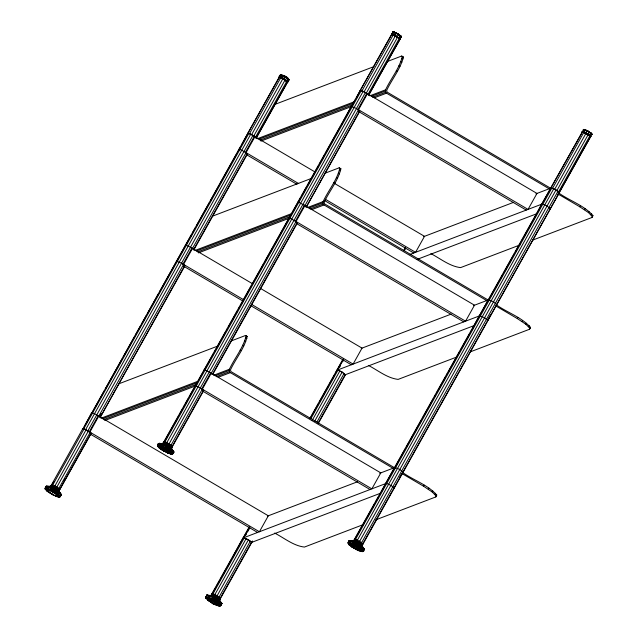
<?xml version="1.0" encoding="UTF-8"?>
<svg xmlns="http://www.w3.org/2000/svg" width="638" height="638" viewBox="0 0 638 638"><rect width="100%" height="100%" fill="white"/><g stroke="black" fill="none" stroke-linecap="round" stroke-linejoin="round"><path stroke-width="0.96" d="M165.051 450.595L164.763 451.082L160.967 448.793L161.175 449.423L167.922 453.124L171.024 454.176L172.77 453.857L173.879 451.927L170.777 447.98M278.981 77.421L281.151 77.852L279.779 77.549L284.524 79.838C275.457 75.188 287.116 74.064 289.038 79.774C287.004 86.258 285.377 77.046 279.524 77.126L278.981 77.421L279.994 77.764M280.816 74.877L284.939 76.847L280.816 74.877L279.596 77.342M165.473 444.144L166.111 442.309L170.442 444.686L172.451 446.576L171.183 447.732L171.853 447.645L171.367 446.919L167.706 444.455L163.87 442.804L163.2 442.892L163.44 443.721M586.96 134.06L585.62 133.087L587.024 130.583L592.016 134.163L558.944 192.875M89.264 431.743L259.395 531.765L268.319 515.791L98.188 415.777L89.264 431.743L91.146 433.361L90.389 433.649M252.042 283.455L191.894 248.094L182.97 264.068L184.821 266.03L100.078 417.388M256.261 137.936L256.133 137.76M212.988 373.964L297.292 223.125L295.442 221.155L304.366 205.189L474.497 305.211L465.573 321.177L295.442 221.155M357.918 109.377L528.049 209.4L536.973 193.426L366.842 93.403L357.918 109.377L359.768 111.339L306.216 207.151L304.366 205.189M362.057 551.447L359.409 548.712L352.702 544.924L353.611 542.117L354.489 541.694L356.73 542.188L356.371 542.563L348.922 540.896L348.021 542.81L349.146 544.868L348.021 542.81C353.691 543.839 360.295 546.088 363.724 551.009L362.679 551.607L360.757 551.431L362.679 551.607C360.31 548.194 356.347 545.833 352.631 544.007M356.243 541.574L356.985 539.931L361.291 542.364L362.99 544.126M393.526 468.571L230.342 372.632L229.441 371.723L229.417 369.258C234.609 358.062 243.261 348.037 246.116 335.867L245.439 335.508L231.554 340.804M394.978 468.013L230.932 371.571L230.47 369.88C235.669 358.684 244.314 348.659 247.169 336.489L246.116 335.867M487.233 300.897L324.048 204.958L323.155 204.048L323.131 201.584C328.323 190.387 336.968 180.363 339.823 168.193L339.145 167.834L324.343 173.48M488.692 300.339L324.646 203.897L324.184 202.206C329.375 191.009 338.02 180.985 340.883 168.807L339.145 167.834M549.709 189.111L386.524 93.172L385.623 92.271L385.599 89.806C390.799 78.61 399.444 68.577 402.299 56.407L401.621 56.048L386.811 61.703M551.16 188.553L387.114 92.111L386.66 90.421C391.852 79.232 400.497 69.199 403.36 57.029L402.299 56.407M582.454 132.592C582.287 129.458 589.568 135.089 590.884 136.325L590.668 136.691M585.636 130.439L585.03 129.705L583.547 129.426L582.087 132.186L585.62 133.087L590.772 136.436C589.265 136.277 585.429 132.066 582.358 131.978L541.814 204.144L410.194 254.355M590.158 132.911L589.209 131.811L585.03 129.705L583.579 131.994L590.884 136.325M210.923 601.163C210.516 604.298 217.199 605.143 219.847 606.1L220.868 605.502L221.864 603.468L218.443 599.449M176.973 418.991L163.049 443.912L158.463 443.466L157.546 444.83L158.407 447.254L161.175 449.423M47.483 490.941L53.807 495.208L57.675 496.5L53.624 495.176L50.035 493.118L47.228 491.268L45.067 488.788C46.239 481.267 65.196 491.794 59.892 497.002L57.197 496.683L53.624 495.176L46.821 490.486M210.684 602.184L205.795 598.308L206.8 595.118L213.531 596.259L211.561 599.919L219.496 605.318L220.708 605.247L221.825 603.62L216.705 599.489L212.685 597.216L220.062 601.61L221.817 603.317L221.553 604.322M397.123 36.709L392.912 34.667L391.732 34.851L391.708 34.404L397.091 36.733L398.487 34.221L401.414 36.621L399.827 39.349L401.318 36.414L396.78 33.248L392.92 31.94L391.549 34.755L391.668 34.037L394.986 35.202L400.281 38.782L368.788 95.15M354.768 541.176L354.034 541.16C353.332 538.352 365.351 544.956 361.084 545.482M401.254 37.187L397.817 33.806L393.072 31.9L394.34 32.171L396.78 33.248L392.92 31.94L391.509 34.604M278.942 77.27C279.54 71.225 292.73 79.311 286.462 81.257M363.724 551.009L364.394 549.517L361.379 545.506M50.952 485.67L51.04 486.858L50.952 485.67L52.204 485.957L56.455 488.07L59.31 490.295C57.739 491.611 56.335 491.116 59.31 490.295L91.138 433.338L86.05 429.876L82.788 428.712L50.809 486.06M219.855 599.234L219.193 599.927L219.855 599.234C217.957 597.583 213.156 593.842 211.505 595.23L212.103 593.547L213.355 593.826L217.606 595.948L220.301 598.564M398.495 34.245L396.27 33.024L394.77 35.6L392.88 34.556L394.244 32.171L398.471 34.34M61.001 495.383L61.272 494.378L56.798 489.434L61.312 494.53L60.315 496.563M351.777 546.391L354.728 548.241L354.545 548.632L348.731 544.501L348.165 542.212C354.106 542.834 359.68 546.91 363.285 551.439M45.067 488.788L45.489 487.496C51.096 488.852 56.407 491.898 60.594 495.862L58.943 496.38L51.008 490.981L52.978 487.32L48.966 486.411L48.735 486.85L50.418 487.121M158.431 446.137L158.407 447.254L164.508 451.441L164.763 451.082M361.148 545.402L363.867 548.513L362.727 550.307L361.563 550.45M170.49 454.009L172.77 453.857L169.198 450.508L161.486 446.847L157.578 446.034L165.067 448.905L171.327 452.805C177.093 448.147 161.597 442.66 158.304 443.514M392.689 32.466L394.148 32.219L396.19 33.088M392.801 32.355L393.144 31.908L396.86 33.567M399.898 39.357L398.941 37.993L391.628 34.189L394.986 35.202M401.254 36.876L401.318 36.414L397.41 33.942L397.817 33.806M591.003 133.039L587 130.591L589.209 131.811L587.566 134.443L589.305 135.487L589.919 135.36L591.035 133.087L584.974 129.697M58.409 496.667L59.892 497.002L60.155 496.308L55.434 491.834L45.338 488.094L45.489 488.716L50.984 490.67L57.891 494.897C63.05 489.928 49.708 486.371 46.399 486.14L54.238 487.871L56.192 490.415L59.525 492.799L48.504 486.69L46.247 486.18L45.218 488.198M220.868 605.502L221.139 604.8C216.96 600.837 211.649 597.79 206.042 596.434L206.042 597.654L211.537 599.608L218.443 603.835L220.078 601.738L218.029 599.05M287.571 82.087L286.749 82.15L287.252 81.895L286.669 81.233L283.288 78.881L284.692 76.377L288.408 78.857L285.712 77.286M350.421 545.434L348.196 543.424L352.567 544.557L359.808 548.648L361.363 546.383L359.425 543.712L363.867 548.513M45.864 487.001L46.143 486.292C51.758 487.671 57.149 490.59 61.272 494.681M45.928 489.171L45.689 489.777L45.242 489.37L45.489 488.716L54.748 492.759L59.549 496.508L59.294 497.161L56.758 496.547M50.729 486.363L50.873 485.981L54.086 487.121L59.087 490.526L57.707 490.63L59.159 490.686L91.138 433.338M50.817 486.65L54.015 487.376L58.784 490.63L54.023 487.536L51.168 486.515M51.399 484.992L51.55 484.609L54.812 485.765L58.911 488.277L59.749 489.625M58.704 496.986L58.943 496.38M205.619 597.726L205.891 597.032L208.108 597.535L215.987 600.781L220.708 605.247L220.445 605.94L217.749 605.621L214.36 604.146L207.781 600.206L207.374 599.425M206.417 595.94L206.8 595.118L212.757 597.144L220.062 601.61C217.016 597.535 211.888 595.525 206.951 595.079L205.771 597.136M206.481 598.109L206.241 598.715L205.795 598.308L206.042 597.654L215.301 601.698L220.102 605.446L219.847 606.1L217.311 605.486M211.282 595.302L211.505 594.608M219.488 599.848L216.832 597.28L211.425 594.919M219.257 605.933L219.496 605.318M375.662 519.882L435.81 496.938L436.751 494.992C427.699 484.728 413.671 480.35 402.714 472.559M436.751 494.992L435.81 496.938M470.302 351.857L529.524 329.264L530.457 327.318C521.405 317.054 507.385 312.676 496.42 304.884M530.457 327.318L529.524 329.264M532.77 240.071L591.992 217.478L592.933 215.532C583.882 205.269 569.854 200.89 558.896 193.099M592.933 215.532L591.992 217.478M359.808 548.648L349.6 543.448C349.313 538.249 355.637 542.444 358.03 543.185L356.163 546.686M165.976 444.622L166.494 446.249L165.067 448.905L168.767 450.843L172.156 454.025M167.387 445.093L168.304 443.394M209.288 595.796L209.519 595.35L211.13 595.717L215.931 587.167M82.749 429.254L278.918 77.661L280.728 77.804L285.042 80.053L287.547 82.15L256.309 138.039M84.16 426.734L91.585 412.77L94.536 413.695L98.762 416.175M93.124 410.689L104.265 390.751M105.238 389.013L122.193 358.676M123.166 356.937L134.307 337M135.272 335.269L140.607 325.731M141.572 324L146.421 315.331M147.386 313.593L152.721 304.055M153.686 302.324L158.535 293.655M159.5 291.925L170.641 271.987M171.614 270.249L182.093 251.492M183.034 249.817L191.655 234.393M192.62 232.663L195.515 227.487M196.48 225.756L209.503 202.453M210.468 200.723L219.153 185.187M220.118 183.465L231.211 163.607M232.176 161.885L235.071 156.701M236.036 154.978L237.001 153.248M237.966 151.525L240.813 146.437M241.746 144.754L247.775 133.31L250.718 134.235L254.945 136.715L89.838 432.149L91.114 433.704L90.062 433.561M247.68 133.549L279.292 77.397M116.826 368.868L117.791 367.137M190.172 237.639L191.137 235.908M229.728 166.853L230.693 165.13M53.026 483.197L53.983 481.483M82.661 428.736L83.714 428.888L248.82 133.462M84.041 428.999L52.204 485.957L52.26 486.762M248.062 133.286L249.49 133.701L280.728 77.804M83.714 428.888L85.612 429.661L250.718 134.235M86.05 429.876L54.023 487.536M249.49 133.701L251.595 134.674L282.833 78.777M89.838 432.149L87.853 430.857L252.959 135.431M88.291 431.113L55.985 488.62M286.765 81.289L255.527 137.178L253.804 135.942L285.042 80.053M193.745 250.064L247.297 154.244L245.447 152.283L254.371 136.317L315.379 172.18M90.149 432.381L58.321 489.338L57.611 489.729M99.919 416.104L101.37 413.504M64.047 480.709L65.004 478.986M176.375 261.062L181.559 263.183L184.741 265.512L100.038 417.738M193.665 249.546L247.209 153.734L241.794 150.201L238.843 149.284L238.931 149.794M255.934 138.302L287.547 82.15M162.483 444.255L391.381 34.739L393.247 34.915L397.57 37.179L400.026 39.253L368.86 94.528M177.93 417.276L178.895 415.561M179.852 413.839L182.731 408.687M183.696 406.964L184.653 405.25M185.618 403.527L188.497 398.375M189.454 396.653L194.255 388.064M198.035 381.301L195.22 386.349L195.132 385.831L196.185 385.982L200.324 387.944L203.586 390.799L170.928 449.216M198.976 379.626L203.203 372.058M213.347 353.907L204.144 370.375L204.056 369.865L209.248 371.978L212.422 374.315L297.212 222.606L291.789 219.081L288.847 218.156L288.926 218.674M214.32 352.176L215.285 350.437M216.258 348.707L225.461 332.231M226.426 330.5L227.399 328.769M228.364 327.031L237.575 310.562M238.54 308.832L239.513 307.093M240.478 305.363L251.619 285.425M252.592 283.687L263.733 263.749M264.706 262.019L275.847 242.081M276.82 240.343L279.723 235.143M280.696 233.412L291.279 214.472M292.22 212.789L295.035 207.749M295.976 206.066L300.745 197.525M301.71 195.794L302.675 194.072M303.64 192.341L306.535 187.165M307.5 185.443L318.601 165.585M319.566 163.862L324.383 155.225M325.348 153.503L340.309 126.739M341.274 125.016L342.239 123.286M343.204 121.563L351.315 106.371L356.506 108.484L359.768 111.339M352.814 104.369L355.629 99.321M356.57 97.646L360.247 90.405L365.43 92.518L368.604 94.855M360.151 90.628L391.788 34.492M166.111 442.309L164.46 441.743L163.838 443.418L163.208 443.506M163.535 444.399L361.291 90.548M360.558 90.381L362.009 90.811L393.247 34.915M165.433 445.172L363.189 91.33M362.009 90.811L364.123 91.792L395.361 35.903M167.674 446.369L365.43 92.518M368.732 95.022L366.332 93.068L397.57 37.179M170.442 444.686L169.261 446.225M201.736 388.829L210.66 372.863L380.79 472.886L371.866 488.852L201.736 388.829L203.618 390.448L202.86 390.743M169.652 447.661L367.416 93.81M399.276 38.408L368.038 94.296L366.842 93.403M171.957 445.858L170.585 447.246M170.848 448.705L203.498 390.281M359.68 110.821L306.216 207.151M210.564 596.099L249.322 526.749M309.797 418.552L343.029 359.074M403.623 250.654L405.505 247.297M216.888 585.445L219.767 580.293M220.732 578.578L231.291 559.678M232.256 557.955L243.214 537.682L248.405 539.796L251.731 542.364L380.575 493.206M243.772 537.356L248.932 528.112M310.85 417.332L316.177 407.794M317.142 406.063L318.601 403.463M319.566 401.725L328.291 386.126M329.256 384.387L334.583 374.857M335.556 373.118L336.928 370L337.973 370.152L342.112 372.121L345.445 374.689L474.281 325.532M337.478 369.681L343.116 359.593M404.651 249.49L405.593 247.815M251.667 542.643L248.405 539.796L243.812 537.706L249.45 527.618M318.242 423.512L345.373 374.969L342.112 372.121L337.526 370.032L343.635 359.106M404.229 250.686L405.632 248.166M211.609 596.251L244.266 537.826M245.67 535.306L246.611 533.623M247.552 531.94L249.897 527.738M310.842 418.695L337.973 370.152M339.384 367.632L340.325 365.949M342.67 361.746L343.611 360.063M213.355 593.826C211.058 595.756 215.381 597.71 215.365 594.704M213.515 597.024L246.164 538.6M312.253 420.338L339.871 370.925M215.756 598.213L248.405 539.796M314.494 421.535L342.112 372.121M217.606 595.948L216.537 597.559M217.733 599.505L250.383 541.088M316.966 421.957L344.097 373.413M219.464 597.216L218.411 598.667M218.93 600.549L251.579 542.125M318.155 423.002L345.294 374.45M219.711 599.624L220.453 598.173M219.009 601.068L252.6 540.968M353.053 541.742L550.809 187.891L556.001 190.004L559.263 192.859L361.499 546.702M550.714 188.114L582.358 131.978M354.098 540.538L374.745 503.597M375.702 501.875L378.581 496.723M379.546 495L380.503 493.286M381.468 491.563L384.347 486.411M405.369 448.793L394.715 467.861L394.627 467.351L399.819 469.464L403.072 472.311M406.342 447.063L409.245 441.855M410.218 440.124L421.359 420.187M422.324 418.456L433.473 398.511M434.438 396.78L435.411 395.05M436.376 393.311L445.579 376.843M446.552 375.104L447.517 373.374M448.49 371.643L457.693 355.167M458.666 353.436L459.631 351.705M460.604 349.967L469.807 333.499M470.772 331.76L471.745 330.029M472.71 328.299L479.409 315.643L484.601 317.756L487.863 320.611M502.409 275.161L488.421 300.187L488.341 299.677L493.525 301.79L496.787 304.637M503.374 273.431L514.475 253.581M515.44 251.851L518.335 246.675M519.3 244.944L520.265 243.222M521.23 241.491L536.183 214.735M537.148 213.004L541.885 203.857L547.077 205.978L550.331 208.825M356.985 539.931L355.222 539.277L354.584 540.952L353.803 540.936M354.098 541.885L551.862 188.043M551.12 187.867L552.58 188.298L583.818 132.409M355.996 542.659L553.76 188.816M552.58 188.298L554.693 189.279L585.931 133.39M359.21 541.064L358.253 542.739M358.237 543.855L556.001 190.004M559.351 192.636L556.894 190.555L588.132 134.666M361.291 542.364C358.827 543.807 362.057 546.343 362.671 543.488M360.223 545.147L557.979 191.296M558.601 191.783L589.839 135.894M399.659 477.328L401.533 473.97M487.735 319.742L490.55 314.701M557.253 195.348L558.186 193.673M361.419 546.192L590.589 136.739M436.153 496.053L432.205 491.986L423.584 486.244L424.182 485.183M529.867 328.379L525.919 324.303L517.298 318.569L517.889 317.509M592.335 216.593L588.388 212.526L579.775 206.784L580.365 205.723M428.305 489.186L428.903 488.126M522.012 321.512L522.61 320.451M584.488 209.735L585.086 208.666M432.205 491.986L432.803 490.917M525.919 324.303L526.51 323.243M588.388 212.526L588.986 211.457M434.909 494.346L435.507 493.286M528.623 326.672L529.213 325.611M591.091 214.886L591.689 213.826M582.039 132.042L582.295 131.516M582.127 132.241L582.295 131.827L583.611 132.202M586.928 130.662L591.059 133.214L584.863 129.745L583.547 129.426L583.228 129.897L583.77 129.394L587.024 130.583M590.748 133.262C592.574 133.135 591.49 135.503 591.92 133.956L590.206 132.624M218.228 605.438L218.611 604.991M165.306 444.487L159.516 443.354L158.591 445.268L159.085 446.329M393.678 32.474L395.113 32.666L394.34 32.171M399.723 35.281L398.949 35.281M171.853 447.645L171.327 447.956M210.676 601.682L207.454 599.919L214.177 604.122L214.655 603.875M54.501 492.919L56.184 490.47L55.634 488.644M215.046 601.857L216.705 599.489L216.465 598.093M173.927 452.079L170.896 448.211L168.4 450.922M398.941 37.993L400.361 35.513L397.41 33.942M164.939 444.263L162.491 444.383L161.653 447.222M52.723 487.982C51.662 485.989 46.973 485.797 47.595 489.194L47.874 489.609M274.85 104.417L373.86 66.639M257.202 138.789L353.97 101.873M369.785 95.836L385.599 89.806M258.757 139.307L353.651 103.101M371.332 96.362L385.288 91.035M260.025 140.185L352.128 105.047M372.6 97.239L385.623 92.271M260.918 141.094L352.096 106.307M374.426 97.789L386.524 93.172M212.374 216.202L311.384 178.425M194.734 250.575L291.494 213.658M307.309 207.621L323.131 201.584M196.281 251.093L291.183 214.886M308.856 208.14L322.812 202.82M197.549 251.97L289.66 216.832M310.124 209.025L323.155 204.048M198.442 252.879L289.628 218.092M311.958 209.575L324.048 204.958M296.247 222.973L297.212 222.606L297.292 223.125M423.752 236.618L513.662 202.318M535.912 193.832L550.738 188.17M417.188 259.371L536.757 213.746M118.668 383.877L217.678 346.099M519.818 245.016L460.596 267.609C449.575 266.317 440.443 258.549 430.833 253.613M101.019 418.249L197.78 381.333M213.602 375.296L229.417 369.258M102.566 418.767L197.469 382.561M215.15 375.814L229.106 370.495M103.834 419.645L196.879 384.148M216.418 376.699L229.441 371.723M104.736 420.554L195.914 385.767M218.244 377.249L230.342 372.632M361.283 348.404L451.194 314.103M473.436 305.618L488.269 299.956L479.345 315.93L337.526 370.032M456.417 357.152L398.12 379.395C387.099 378.103 377.967 370.335 368.357 365.399M267.569 516.078L357.479 481.778M379.722 473.292L394.555 467.63L385.631 483.604L243.812 537.706M363.636 524.476L304.414 547.069C293.392 545.777 284.261 538.009 274.651 533.073M171.582 454.009L167.922 453.124M287.068 82.238L288.998 79.917L284.62 76.464L288.44 78.984L282.331 75.515L280.122 75.132L280.72 75.922M348.922 540.896L354.17 541.431M285.266 80.197L286.837 77.7L284.955 76.496M278.981 77.118L281.199 77.501L285.664 79.909L287.905 81.935L287.004 82.23M288.424 79.766L289.038 79.774L288.456 79.917M590.621 136.492C589.911 134.833 581.258 131.157 585.644 133.366M589.624 135.559L585.66 132.919L582.255 131.675M164.46 441.743L163.791 441.831L164.285 442.557M158.192 443.625L159.412 443.466L162.403 444.503L173.042 450.771L166.494 446.249L159.652 443.306L162.842 443.976M157.546 444.83L158.758 444.662C163.974 446.6 169.676 448.977 173.201 453.419L171.989 453.578M170.976 447.956L171.638 447.868L171.151 447.158L167.555 444.734L163.121 443.203L163.607 443.912M161.151 443.641L163.472 443.912M350.581 541.343L349.082 540.857L354.313 541.542M221.817 603.317L219.4 600.406L217.997 599.345L216.745 599.353L214.783 596.809L206.951 595.079L208.506 595.557M354.385 539.262L355.222 539.277M353.715 540.633L356.275 541.295L360.502 543.688L362.177 545.41L361.355 545.402L362.4 545.187M348.811 541.008L353.524 542.236L361.371 546.495L353.707 542.053L361.363 546.383L357.663 544.07L350.429 540.92M348.651 543.871L349.951 543.887M210.987 595.661L209.057 595.629L208.108 597.535L208.427 598.556M583.483 129.737L587.215 131.005M246.571 154.189L247.297 154.244L247.209 153.734M184.103 265.974L184.821 266.03L184.741 265.512M48.735 486.85L51.335 487.073M170.896 448.211L168.257 446.433L166.494 446.249L173.002 450.635L166.438 446.329L159.516 443.354M185.299 245.096L188.242 246.021L192.469 248.501M391.963 34.611L394.922 35.345L400.17 38.902M351.745 541.088L353.428 541.431M350.565 540.88L354.489 541.694M392.809 32.052L398.407 34.468L401.374 36.765M391.708 34.404L399.005 37.977M56.543 490.104L59.741 492.416L60.578 494.187M212.813 595.701L211.505 595.23M212.749 596.083L213.531 596.259M206.688 595.23C212.263 596.65 217.694 599.481 221.864 603.468M392.92 31.94L396.11 33.208M583.435 129.53L589.193 131.946L591.976 134.307M399.508 39.269L399.946 38.942L397.091 36.733M361.563 545.418L360.271 543.847L356.937 541.925M351.036 545.929L351.307 546.606L358.006 550.395L361.802 551.415M162.594 444.327L166.279 445.324M391.668 34.037L394.922 35.345M280.959 74.829L282.53 75.348M169.381 453.251L170.848 453.762M281.829 75.491L280.465 74.989L281.039 75.739M352.567 544.557L356.57 546.024L360.263 548.321M358.006 550.395L361.267 551.591M287.794 82.055L285.505 80.109L281.358 78.211L287.06 81.321M50.984 490.67L55.091 492.369L58.401 494.61M211.537 599.608L215.644 601.307L218.954 603.548M589.217 132.656L587.981 131.428L589.703 132.162M393.048 34.859L394.93 35.808L393.207 35.058M165.545 451.465L168.647 452.996L168.249 453.211C164.397 451.098 159.572 449.535 157.403 445.428L161.518 446.281L169.572 449.997L171.901 452.565M48.624 486.642L59.509 492.672L52.204 488.206L54.493 488.604L57.444 490.407L56.192 490.415L52.133 488.277M212.677 595.493L217.829 598.269M584.121 132.537L590.15 136.261M285.593 77.158L288.368 78.801M281.135 77.796L285.425 80.157L287.252 81.895M217.997 599.345L215.046 597.543L212.757 597.144L220.078 601.738M393.144 31.908L394.978 32.809M165.386 443.96L169.445 446.185M357.886 549.844L351.059 546.383L358.301 550.474L354.728 548.241M353.524 542.236L361.315 546.638L364.402 549.82M403.36 57.029L401.621 56.048M340.198 168.456L340.883 168.807M247.169 336.489L245.439 335.508M353.611 542.117L361.315 546.638M85.612 429.661L87.853 430.857M585.66 132.919L589.919 135.36M52.053 488.397L59.478 492.943M214.783 596.809L216.186 597.583M212.606 597.335L220.03 601.881M51.128 490.159L55.091 492.369L57.891 494.897M211.68 599.098L215.644 601.307L218.443 603.835M586.848 130.782L591.011 133.35M251.595 134.674L253.804 135.942M554.693 189.279L556.894 190.555M364.123 91.792L366.332 93.068M585.62 133.047L589.305 135.487L587.566 134.443M283.36 78.721L287.307 81.138M402.044 58.289L403.096 58.911M400.863 61.519L401.924 62.141M398.894 65.77L399.946 66.392M396.31 70.643L397.37 71.265M558.298 194.159L579.775 206.784M358.684 111.578L526.238 210.085M339.568 170.075L340.62 170.697M338.395 173.305L339.448 173.919M336.417 177.555L337.47 178.177M333.834 182.42L334.894 183.042M334.28 183.297L424.501 236.339L415.577 252.305L325.356 199.263M245.447 152.283L298.72 183.6M246.212 154.492L296.909 184.294M324.407 200.46L413.767 252.999M495.822 305.945L517.298 318.569M297.069 223.866L463.762 321.871M260.639 288.512L362.025 348.117L353.101 364.091L251.715 304.478M182.97 264.068L243.118 299.429M183.744 266.269L243.03 301.128M250.766 305.674L351.291 364.776M245.853 337.749L246.914 338.371M244.681 340.979L245.742 341.593M242.711 345.23L243.764 345.852M240.127 350.103L241.18 350.717M402.115 473.619L423.584 486.244M203.362 391.541L370.056 489.545M90.03 433.944L257.585 532.451M284.548 76.584L288.4 79.128M158.407 447.254L160.114 448.275M166.366 446.456L170.242 448.801L173.887 452.23M165.17 448.658L168.767 450.843L171.534 453.873M284.676 76.385L288.99 79.622M165.401 448.195L169.198 450.508L171.327 452.805M283.304 78.841L286.669 81.233M166.438 446.329L172.994 450.922M585.732 132.768L589.815 135.487M304.94 205.596L298.815 202.334L297.771 202.182L297.85 202.701M396.517 36.533L398.718 37.985M283.431 78.578L287.196 81.265M53.807 495.208L46.901 490.981L47.228 491.268M212.151 602.671L214.36 604.146M396.86 36.868L398.479 37.969M362.488 547.89L364.394 549.517L362.48 546.599L358.03 543.185M398.136 34.436L401.206 36.813M587.981 131.428L589.432 132.417M160.967 448.793L164.564 451.401M286.071 77.158L286.901 77.78M254.371 136.317L255.607 137.242M191.894 248.094L193.131 249.027M210.66 372.863L212.542 374.482M98.188 415.777L99.424 416.702M283.942 75.986L284.939 76.847M219.081 600.286L220.293 601.363L221.593 604.17M590.676 133.382L591.721 134.307M582.765 132.321L582.59 132.624M400.361 35.513L401.374 36.478M282.809 75.587L280.234 75.021L280.824 75.802M219.129 600.167L220.293 601.363L220.07 601.801L218.97 600.51M168.257 446.433L170.306 448.626L169.349 446.855M171.104 448.554L172.268 449.814L171.925 449.128M361.132 545.45L364.442 549.669M361.65 546.08L362.815 547.34M172.81 450.524L173.879 451.927M163.2 442.892L163.687 443.617M353.795 540.322L354.114 540.96M550.809 187.891L550.897 188.409M394.148 488.285L392.872 486.722L388.654 484.242L385.703 483.317L385.783 483.835M246.691 153.487L246.77 153.941M184.222 265.272L184.294 265.719M57.412 490.032L59.517 492.863L59.741 492.416L57.412 490.032M357.663 544.07L359.473 544.318L356.371 542.563L357.663 544.07M161.613 447.836L160.561 447.685L163.822 450.54L169.014 452.653L165.752 449.806L161.613 447.836M352.176 545.323L351.131 545.179L354.393 548.026L359.577 550.139L358.301 548.584L352.176 545.323M209.695 599.688L208.642 599.537L211.904 602.392L217.095 604.505L215.811 602.942L209.695 599.688"/></g></svg>
